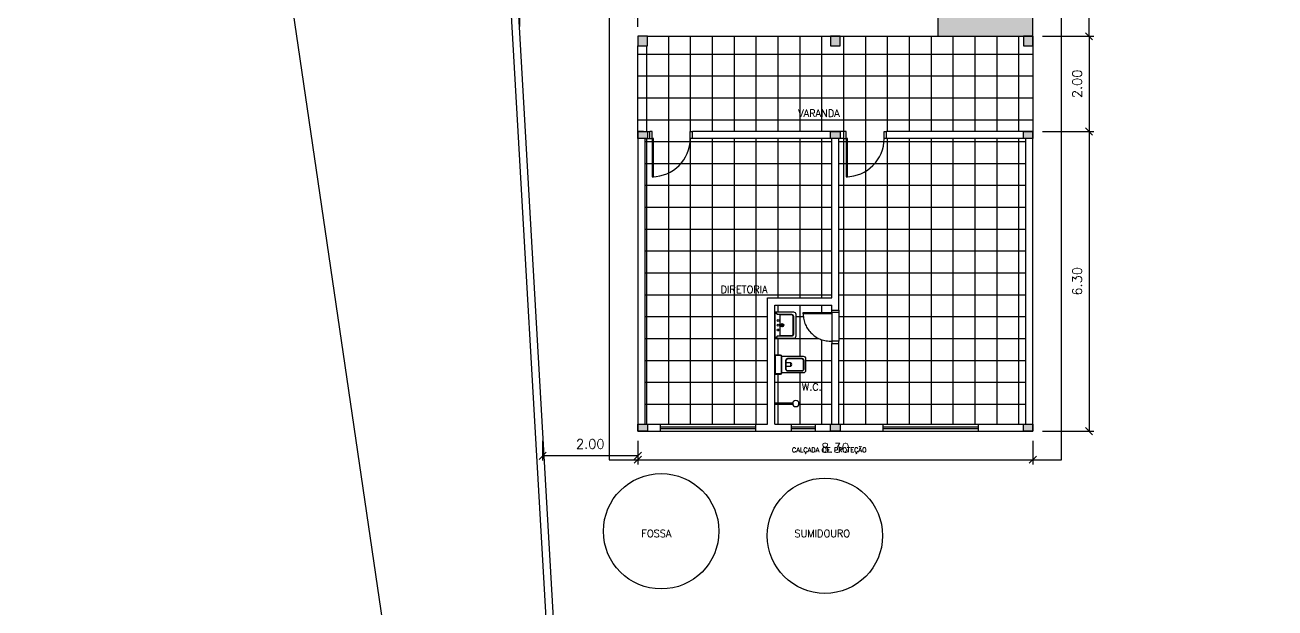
# Model space of a CAD drawing. Header units: millimetres. Extents: x -11 to 499, y 215 to 428.
# Drawn here: x 422.1 to 448.36, y 269.42 to 281.67 of the extents above; entities that cross this region are included whole.
import ezdxf

# ---------------------------------------------------------------- set-up
doc = ezdxf.new("R2010")
doc.units = ezdxf.units.MM
doc.linetypes.add('HIDDEN', pattern=[9.524999999999999, 6.35, -3.175])
for name, color, linetype in [('ARQ-ALVENARIA', 4, 'Continuous'), ('ARQ-COTAS', 30, 'Continuous'), ('ARQ-ESQ-01', 1, 'Continuous'), ('ARQ-ESQ-02', 2, 'Continuous'), ('ARQ-ESTRUTURA', 6, 'Continuous'), ('ARQ-HACHURA', 253, 'Continuous'), ('ARQ-PENA-03', 3, 'Continuous'), ('ARQ-PENA-06', 6, 'Continuous'), ('ARQ-PISO', 8, 'Continuous'), ('ARQ-PROJ-01', 1, 'HIDDEN'), ('ARQ-PÇ-HIDROSSAN', 7, 'Continuous'), ('ARQ-SOLEIRA', 8, 'Continuous'), ('ARQ-TEXTO2', 2, 'Continuous'), ('ARQ-TEXTO3', 3, 'Continuous')]:
    doc.layers.add(name, color=color, linetype=linetype)
doc.styles.add('ROMANS', font='romans.shx')
doc.styles.add('Romans_Anot', font='romans.shx')
doc.dimstyles.new('Escala 1-100', dxfattribs={"dimtxt": 0.2, "dimasz": 0.15, "dimexe": 0.1, "dimexo": 0.2, "dimgap": 0.15, "dimtad": 1, "dimzin": 4, "dimdsep": 46, "dimtxsty": 'Romans_Anot', "dimblk": 'OBLIQUE', "dimcen": 0.25, "dimclrd": 256, "dimclre": 256, "dimclrt": 2, "dimadec": 0, "dimazin": 0, "dimtfac": 1, "dimtix": 1, "dimtmove": 2, "dimatfit": 3, "dimfxl": 1, "dimlwd": -1, "dimlwe": -1, "dimarcsym": 0})

# ---------------------------------------------------------------- blocks, each defined once
blk = doc.blocks.new('ADC_LAV_03')
for p, q in [((0.2250000000000014, -0.1075627029171687), (-0.2249999999999996, -0.1075627029171696)), ((-0.03112101001076617, -0.1565913198347184), (0.03124282430798608, -0.1565913198347184)), ((-0.0003548515362084004, -0.1856760928878873), (-0.0003548515362084004, -0.1250135667490702))]:
    blk.add_line(p, q)
blk.add_lwpolyline([(0.2750000000000004, 0), (-0.2749999999999995, 0), (-0.2749999999999996, -0.4000000000000003, 0.4142135623730953), (-0.2249999999999996, -0.4500000000000003), (0.2250000000000005, -0.4500000000000002, 0.414213562373095), (0.2750000000000005, -0.4000000000000004)], format="xyb", close=True)
for points in [[(-0.25, 0), (-0.2499999999999993, -0.04251633972376969, 0.4142135623730898), (-0.242516339723769, -0.04999999999999982), (-0.2324836602762299, -0.04999999999999982, -0.414213562373095), (-0.2249999999999996, -0.05748366027623009), (-0.2249999999999996, -0.3600000000000002, 0.4142135623730958), (-0.1849999999999996, -0.4000000000000004), (0.1850000000000005, -0.4000000000000003, 0.414213562373095), (0.2250000000000005, -0.3600000000000003), (0.2250000000000006, -0.05748366027623035, -0.4142135623731054), (0.2324836602762311, -0.05000000000000009), (0.2425163397237703, -0.05000000000000045, 0.4142135623731054), (0.2500000000000009, -0.04251633972377018), (0.2500000000000009, 0)], [(-0.2166804890675477, -0.1075627029171696), (-0.2166804890675477, -0.3600000000000003, 0.4142135623730956), (-0.1849999999999996, -0.3916804890675485), (0.1850000000000005, -0.3916804890675484, 0.414213562373095), (0.2166804890675486, -0.3600000000000003), (0.2166804890675486, -0.1075627029171687)]]:
    blk.add_lwpolyline(points, format="xyb")
for centre, radius in [((-0.09999999999999964, -0.07500000000000107), 0.02035544391584354), ((8.881784197001252e-16, -0.1556063712047124), 0.03671767083948385), ((8.881784197001252e-16, -0.1556063712047124), 0.03088449073506084), ((8.881784197001252e-16, -0.07499999999999929), 0.02035544391584354), ((0.1000000000000005, -0.07499999999999929), 0.02035544391584354)]:
    blk.add_circle(centre, radius)
blk = doc.blocks.new('ADC_VASO_02')
blk.add_lwpolyline([(-0.1749999999999998, 0.1500000000000004), (-0.1749999999999998, 0.6000000000000005, -0.4142135623730941), (-0.1249999999999991, 0.6500000000000004), (0.1250000000000009, 0.6500000000000012, -0.4142135623730958), (0.1750000000000007, 0.6000000000000014), (0.1749999999999998, 0.1495803989154654)], format="xyb")
for points in [[(0.1387963752231434, 0.2753745622239574, -0.414213562373094), (0.09879637522314333, 0.2353745622239574), (-0.09481129086934548, 0.2353745622239565, -0.414213562373096), (-0.1348112908693446, 0.2753745622239565), (-0.1348112908693446, 0.5703745622239564, -0.414213562373108), (-0.09481129086934459, 0.6103745622239565), (0.09879637522314333, 0.6103745622239574, -0.414213562373108), (0.1387963752231434, 0.5703745622239573)], [(0.1302771549468318, 0.2753745622239574, -0.4142135623730933), (0.0987963752231434, 0.2438937825002689), (-0.09481129086934496, 0.2438937825002681, -0.4142135623730959), (-0.126292070593033, 0.275374562223956), (-0.126292070593033, 0.5703745622239573, -0.4142135623730938), (-0.09481129086934562, 0.6018553419476449), (0.09879637522314408, 0.6018553419476458, -0.4142135623730964), (0.1302771549468318, 0.5703745622239582)], [(-0.1699999999999999, 0.1500000000000004, 0.4142135623730951), (-0.2000000000000002, 0.1200000000000001), (-0.2000000000000002, 0), (0.2000000000000002, 0), (0.2000000000000002, 0.1200000000000001, 0.4142135623730951), (0.1700000000000008, 0.1500000000000004)], [(-0.1699999999999999, 0.1400000000000006, 0.4142135623731013), (-0.1900000000000004, 0.1200000000000001), (-0.1900000000000004, 0.009999999999999787), (0.1900000000000004, 0.009999999999999787), (0.1900000000000004, 0.120000000000001, 0.4142135623731013), (0.1700000000000008, 0.1400000000000006)]]:
    blk.add_lwpolyline(points, format="xyb", close=True)
blk.add_lwpolyline([(0.03625851103198752, 0.2438937825002687), (0.03625851103198752, 0.3374883386882557), (-0.03437616717845149, 0.3374883386882557), (-0.03437616717845149, 0.2438937825002684)])
blk.add_arc((0.0009411719267680138, 0.3214713402899579), 0.03877961680011989, 24.39507928478884, 155.6049207152112)
blk = doc.blocks.new('BANHEIRO 11')
for p, q in [((-0.009266274608108915, 0), (-0.009266274608108915, 0.3806032929602168)), ((0.009266274608080494, 0.3805510502480161), (0.009266274608080494, 0)), ((0.009266274608080494, 0), (-0.009266274608108915, 0))]:
    blk.add_line(p, q)
blk.add_circle((0.0001808872943627193, 0.4447450247681957), 0.06483371520543457)
blk = doc.blocks.new('_Oblique')
at = {"color": 0, "linetype": 'ByBlock', "lineweight": -2}
blk.add_line((-0.5, -0.5), (0.5, 0.5), dxfattribs=at)
blk = doc.blocks.new('*D252')
at = {"layer": 'ARQ-COTAS', "ltscale": 0.03, "transparency": 16777216}
for p, q in [((432.9724675082466, 272.9322937496362), (432.9724675082466, 272.5137594054592)), ((434.9724675082466, 272.9322937496358), (434.9724675082466, 272.5137594054592)), ((434.9724675082466, 272.6137594054592), (432.9724675082466, 272.6137594054592))]:
    blk.add_line(p, q, dxfattribs=at)
at = {"layer": 'Defpoints', "color": 0, "ltscale": 0.03, "transparency": 16777216}
for p in [(432.9724675082466, 273.1322937496362), (434.9724675082466, 273.1322937496358), (432.9724675082466, 272.6137594054592)]:
    blk.add_point(p, dxfattribs=at)
at = {"layer": 'ARQ-COTAS', "ltscale": 0.03, "transparency": 16777216, "xscale": 0.15, "yscale": 0.15, "zscale": 0.15, "rotation": 180}
blk.add_blockref('_Oblique', (432.9724675082466, 272.6137594054592), dxfattribs=at)
at = {"layer": 'ARQ-COTAS', "ltscale": 0.03, "transparency": 16777216, "xscale": 0.15, "yscale": 0.15, "zscale": 0.15}
blk.add_blockref('_Oblique', (434.9724675082466, 272.6137594054592), dxfattribs=at)
at = {"layer": 'ARQ-COTAS', "color": 2, "ltscale": 0.03, "transparency": 16777216, "insert": (433.9724675082466, 272.8637594054592), "char_height": 0.2, "attachment_point": 5, "style": 'Romans_Anot'}
blk.add_mtext('2.00', dxfattribs=at)
blk = doc.blocks.new('*D253')
at = {"layer": 'ARQ-COTAS', "ltscale": 0.03, "transparency": 16777216}
for p, q in [((443.4724675082466, 290.8266986895243), (444.5521903091081, 290.8266986895243)), ((444.4521903091081, 281.4322937496357), (444.4521903091081, 290.8266986895243)), ((443.4724675082466, 281.4322937496357), (444.5521903091081, 281.4322937496357))]:
    blk.add_line(p, q, dxfattribs=at)
at = {"layer": 'Defpoints', "color": 0, "ltscale": 0.03, "transparency": 16777216}
for p in [(443.2724675082466, 290.8266986895243), (444.4521903091081, 290.8266986895243), (443.2724675082466, 281.4322937496357)]:
    blk.add_point(p, dxfattribs=at)
at = {"layer": 'ARQ-COTAS', "ltscale": 0.03, "transparency": 16777216, "xscale": 0.15, "yscale": 0.15, "zscale": 0.15}
for p, rotation in [((444.4521903091081, 290.8266986895243), 90), ((444.4521903091081, 281.4322937496357), 270)]:
    blk.add_blockref('_Oblique', p, dxfattribs=dict(at, rotation=rotation))
at = {"layer": 'ARQ-COTAS', "color": 2, "ltscale": 0.03, "transparency": 16777216, "insert": (444.2021903091081, 286.1294962195801), "char_height": 0.2, "attachment_point": 5, "rotation": 90, "style": 'Romans_Anot'}
blk.add_mtext('9.39', dxfattribs=at)
blk = doc.blocks.new('*D258')
at = {"layer": 'ARQ-COTAS', "ltscale": 0.03, "transparency": 16777216}
for p, q in [((443.4724675082466, 281.4322937496357), (444.5521903091086, 281.4322937496357)), ((444.4521903091086, 281.4322937496357), (444.4521903091086, 279.4322937496357)), ((443.4724675082466, 279.4322937496357), (444.5521903091086, 279.4322937496357))]:
    blk.add_line(p, q, dxfattribs=at)
at = {"layer": 'Defpoints', "color": 0, "ltscale": 0.03, "transparency": 16777216}
for p in [(443.2724675082466, 281.4322937496357), (443.2724675082466, 279.4322937496357), (444.4521903091086, 279.4322937496357)]:
    blk.add_point(p, dxfattribs=at)
at = {"layer": 'ARQ-COTAS', "ltscale": 0.03, "transparency": 16777216, "xscale": 0.15, "yscale": 0.15, "zscale": 0.15}
for p, rotation in [((444.4521903091086, 281.4322937496357), 90), ((444.4521903091086, 279.4322937496357), 270)]:
    blk.add_blockref('_Oblique', p, dxfattribs=dict(at, rotation=rotation))
at = {"layer": 'ARQ-COTAS', "color": 2, "ltscale": 0.03, "transparency": 16777216, "insert": (444.2021903091085, 280.4322937496358), "char_height": 0.2, "attachment_point": 5, "rotation": 90, "style": 'Romans_Anot'}
blk.add_mtext('2.00', dxfattribs=at)
blk = doc.blocks.new('*D259')
at = {"layer": 'ARQ-COTAS', "ltscale": 0.03, "transparency": 16777216}
for p, q in [((443.4724675082466, 279.4322937496357), (444.5521903091091, 279.4322937496357)), ((444.452190309109, 279.4322937496357), (444.452190309109, 273.1322937496358)), ((443.4724675082466, 273.1322937496358), (444.5521903091091, 273.1322937496358))]:
    blk.add_line(p, q, dxfattribs=at)
at = {"layer": 'Defpoints', "color": 0, "ltscale": 0.03, "transparency": 16777216}
for p in [(443.2724675082466, 279.4322937496357), (443.2724675082466, 273.1322937496358), (444.452190309109, 273.1322937496358)]:
    blk.add_point(p, dxfattribs=at)
at = {"layer": 'ARQ-COTAS', "ltscale": 0.03, "transparency": 16777216, "xscale": 0.15, "yscale": 0.15, "zscale": 0.15}
for p, rotation in [((444.452190309109, 279.4322937496357), 90), ((444.452190309109, 273.1322937496358), 270)]:
    blk.add_blockref('_Oblique', p, dxfattribs=dict(at, rotation=rotation))
at = {"layer": 'ARQ-COTAS', "color": 2, "ltscale": 0.03, "transparency": 16777216, "insert": (444.202190309109, 276.2822937496359), "char_height": 0.2, "attachment_point": 5, "rotation": 90, "style": 'Romans_Anot'}
blk.add_mtext('6.30', dxfattribs=at)
blk = doc.blocks.new('*D260')
at = {"layer": 'ARQ-COTAS', "ltscale": 0.03, "transparency": 16777216}
for p, q in [((432.4935482725818, 281.6412539828096), (432.4935482725818, 281.9960421652737)), ((434.9724675082466, 281.8960421652737), (432.4935482725818, 281.8960421652737)), ((434.9724675082466, 281.6322937496357), (434.9724675082466, 281.9960421652737))]:
    blk.add_line(p, q, dxfattribs=at)
at = {"layer": 'Defpoints', "color": 0, "ltscale": 0.03, "transparency": 16777216}
for p in [(432.4935482725818, 281.8960421652737), (432.4935482725818, 281.4412539828097), (434.9724675082466, 281.4322937496357)]:
    blk.add_point(p, dxfattribs=at)
at = {"layer": 'ARQ-COTAS', "ltscale": 0.03, "transparency": 16777216, "xscale": 0.15, "yscale": 0.15, "zscale": 0.15, "rotation": 180}
blk.add_blockref('_Oblique', (432.4935482725818, 281.8960421652737), dxfattribs=at)
at = {"layer": 'ARQ-COTAS', "ltscale": 0.03, "transparency": 16777216, "xscale": 0.15, "yscale": 0.15, "zscale": 0.15}
blk.add_blockref('_Oblique', (434.9724675082466, 281.8960421652737), dxfattribs=at)
at = {"layer": 'ARQ-COTAS', "color": 2, "ltscale": 0.03, "transparency": 16777216, "insert": (433.7330078904142, 282.1460421652737), "char_height": 0.2, "attachment_point": 5, "style": 'Romans_Anot'}
blk.add_mtext('2.48', dxfattribs=at)
blk = doc.blocks.new('*D261')
at = {"layer": 'ARQ-COTAS', "ltscale": 0.03, "transparency": 16777216}
for p, q in [((434.9724675082466, 272.9322937496358), (434.9724675082466, 272.4322937496357)), ((443.2724675082466, 272.9322937496358), (443.2724675082466, 272.4322937496357)), ((434.9724675082466, 272.5322937496358), (443.2724675082466, 272.5322937496358))]:
    blk.add_line(p, q, dxfattribs=at)
at = {"layer": 'Defpoints', "color": 0, "ltscale": 0.03, "transparency": 16777216}
for p in [(434.9724675082466, 273.1322937496358), (443.2724675082466, 273.1322937496358), (443.2724675082466, 272.5322937496358)]:
    blk.add_point(p, dxfattribs=at)
at = {"layer": 'ARQ-COTAS', "ltscale": 0.03, "transparency": 16777216, "xscale": 0.15, "yscale": 0.15, "zscale": 0.15, "rotation": 180}
blk.add_blockref('_Oblique', (434.9724675082466, 272.5322937496358), dxfattribs=at)
at = {"layer": 'ARQ-COTAS', "ltscale": 0.03, "transparency": 16777216, "xscale": 0.15, "yscale": 0.15, "zscale": 0.15}
blk.add_blockref('_Oblique', (443.2724675082466, 272.5322937496358), dxfattribs=at)
at = {"layer": 'ARQ-COTAS', "color": 2, "ltscale": 0.03, "transparency": 16777216, "insert": (439.1224675082466, 272.7822937496358), "char_height": 0.2, "attachment_point": 5, "style": 'Romans_Anot'}
blk.add_mtext('8.30', dxfattribs=at)

msp = doc.modelspace()

# ---------------------------------------------------------------- hatches: boundary and pattern name
at = {"layer": 'ARQ-ESTRUTURA', "ltscale": 0.03, "true_color": 0x636466, "transparency": 33554687}
h = msp.add_hatch(dxfattribs=at)
h.set_pattern_fill('_USER', color=251, scale=0.46, double=1, pattern_type=0)
h.set_pattern_definition([(0, (0, 0), (0, 0.46), []), (90, (0, 0), (-0.46, 2.816687638038912e-17), [])])
h.paths.add_polyline_path([(439.1974675082465, 275.6773701685194), (439.1974675082467, 275.6273701685194), (439.1974675082467, 275.0273701685194), (439.1974675082467, 274.9773701685194), (439.1974675082465, 273.2822937496358), (439.2224675082466, 273.2822937496358), (440.1224675082467, 273.2822937496358), (442.1224675082467, 273.2822937496358), (443.1224675082467, 273.2822937496358), (443.1224675082467, 279.2822937496358), (443.0724675082465, 279.2822937496358), (440.1974675082465, 279.2822937496358), (440.1474675082466, 279.2822937496358, -0.4032696778363775), (439.3774675082466, 278.4828564475288), (439.3774675082466, 278.4822937496358), (439.3474675082466, 278.4822937496358), (439.3474675082466, 279.2822937496358), (439.2974675082464, 279.2822937496358), (439.1974675082465, 279.2822937496358)])
h.paths.add_polyline_path([(439.0474675082467, 279.2822937496358), (439.0224675082466, 279.2822937496358), (436.1224675082467, 279.2822937496358), (436.0724675082468, 279.2822937496358, -0.4032696778363775), (435.3024675082468, 278.4828564475288), (435.3024675082468, 278.4822937496358), (435.2724675082468, 278.4822937496358), (435.2724675082468, 279.2822937496358), (435.2224675082466, 279.2822937496358), (435.1224675082467, 279.2822937496358), (435.1224675082467, 273.2822937496358), (435.1724675082467, 273.2822937496358), (435.4448617161634, 273.2822937496358), (437.446703749451, 273.2822937496358), (437.6974675082467, 273.2822937496358), (437.6974675082467, 275.9322937496357), (439.0474675082467, 275.9322937496357)])
h.paths.add_polyline_path([(435.1724675082467, 281.4322937496357), (435.1724675082467, 281.2322937496358), (434.9724675082466, 281.2322937496358), (434.9724675082466, 279.4322937496357), (435.0937112694971, 279.4322937496357), (435.1724675082467, 279.4322937496357), (435.2224675082466, 279.4322937496357), (435.2724675082468, 279.4322937496358), (435.2724675082468, 279.2822937496358), (435.3024675082468, 279.2822937496358), (435.3024675082468, 278.4828564475288, 0.4032696778363775), (436.0724675082468, 279.2822937496358), (436.0724675082467, 279.4322937496358), (436.1224675082467, 279.4322937496358), (439.2974675082464, 279.432293749636), (439.3474675082466, 279.4322937496358), (439.3474675082466, 279.2822937496358), (439.3774675082466, 279.2822937496358), (439.3774675082466, 278.4828564475288, 0.4032696778363775), (440.1474675082466, 279.2822937496358), (440.1474675082466, 279.4322937496358), (440.1974675082465, 279.4322937496358), (443.2724675082466, 279.4322937496357), (443.2724675082466, 281.2322937496358), (443.0724675082465, 281.2322937496358), (443.0724675082465, 281.4322937496357), (439.2224675082466, 281.4322937496357), (439.2224675082466, 281.2322937496358), (439.0224675082466, 281.2322937496358), (439.0224675082466, 281.4322937496357)])
h.paths.add_polyline_path([(439.0474675082467, 274.9773701685194), (439.0474675082467, 275.0264961482712, -0.429311422413385), (438.4474675082466, 275.5964961482712), (438.4474675082465, 275.6264961482711), (439.0474675082467, 275.6264961482711), (439.0474675082467, 275.6773701685194), (439.0474675082467, 275.7822937496358), (437.8474675082466, 275.7822937496358), (437.8474675082466, 275.6344701052622), (438.2474675082466, 275.6344701052622, -0.4142135623730951), (438.2974675082466, 275.5844701052622), (438.2974675082466, 275.1344701052622, -0.4142135623730953), (438.2474675082466, 275.0844701052622), (437.8474675082466, 275.0844701052622), (437.8474675082466, 274.7322937496357), (437.9674675082466, 274.7322937496357, -0.3659773818630422), (437.9970479071621, 274.7072937496358), (438.4474675082466, 274.7072937496358, -0.4142135623730941), (438.4974675082466, 274.6572937496358), (438.4974675082466, 274.4072937496358, -0.4142135623730958), (438.4474675082466, 274.3572937496357), (437.9970479071621, 274.3572937496357, -0.3659773818630464), (437.9674675082466, 274.3322937496358), (437.8474675082466, 274.3322937496358), (437.8474675082466, 273.7233384777458), (438.2280185584946, 273.7233384777458, -0.9320617729232016), (438.3570462482202, 273.714253090432, -0.9294312735076146), (438.2280708012068, 273.7048059285295), (437.8474675082466, 273.7048059285296), (437.8474675082466, 273.2822937496358), (438.1974675082467, 273.2822937496358), (438.6974675082467, 273.2822937496358), (439.0474675082467, 273.2822937496358)])
h.paths.add_polyline_path([(435.0384640946995, 270.8701992316491), (435.7777498089852, 270.8701992316491), (435.7777498089852, 271.095199231649), (435.0384640946995, 271.095199231649)], flags=9)
h.paths.add_polyline_path([(436.7006935402227, 275.9990519389902), (437.8399792545084, 275.9990519389902), (437.8399792545084, 276.2240519389902), (436.7006935402227, 276.2240519389902)], flags=24)
h.paths.add_polyline_path([(438.3100066457446, 279.7031096088355), (439.3421495028874, 279.7031096088355), (439.3421495028874, 279.9281096088354), (438.3100066457446, 279.9281096088354)], flags=24)
h.paths.add_polyline_path([(438.3949409091935, 273.9508449658346), (438.8913694806221, 273.9508449658346), (438.8913694806221, 274.1758449658345), (438.3949409091935, 274.1758449658345)], flags=24)
at = {"layer": 'ARQ-HACHURA', "ltscale": 0.03, "transparency": 33554687}
h = msp.add_hatch(dxfattribs=at)
h.set_pattern_fill('AR-CONC', color=256, scale=0.001, angle=90, double=1)
h.set_pattern_definition([(140, (694.9197827827128, 135.8392278822756), (0.0159390855389031, 0.182184668996004), [0.01905, -0.20955]), (85, (694.9197827827128, 135.8392278822756), (-0.1910568452390352, -0.03524342142496933), [0.01524, -0.16764058417]), (190.4514447, (694.9211110362124, 135.8544098892756), (-0.1751177519121951, 0.1469412470903533), [0.0161900088, -0.1780902445999999]), (136.1842, (694.8689827827128, 135.8392278822756), (0.04204232793272716, 0.2710790408921299), [0.02857499999999998, -0.3143249999999997]), (186.6355576099999, (694.8724862827124, 135.8618177822756), (-0.2474261245977215, 0.237404134051503), [0.02428502314, -0.26713560816]), (81.18415117000002, (694.8689827827128, 135.8392278822756), (-0.2474261245855326, 0.2374041340649771), [0.02285996707, -0.25145973192]), (111, (694.8816827827126, 135.8646278822756), (0.1022651981870876, 0.1516143912691325), [0.01905, -0.20955]), (56.00000000000002, (694.8816827827126, 135.8646278822756), (-0.1841879661223193, 0.06180202834764709), [0.01524, -0.16764]), (161.451445, (694.8902048826125, 135.8772624148756), (-0.08192276888590523, 0.2134164192787162), [0.0161900088, -0.1780899376]), (127.5, (694.9197827827128, 135.8392278822756), (-0.0845550388731531, 0.003088603250591822), [0, -0.165608, 0, -0.17018, 0, -0.168275]), (97.49999999999993, (694.9197827827128, 135.8392278822756), (-0.1001805748181195, 0.06681966251030574), [0, -0.09702799999999998, 0, -0.161798, 0, -0.064135]), (57.49999999999998, (694.9197827827128, 135.7825858822756), (0.005728743992673453, 0.1355905951668714), [0, -0.06349999999999993, 0, -0.1981199999999999, 0, -0.2628899999999997]), (47.49999999999999, (694.9197827827128, 135.7571858822756), (-0.02542649103333302, 0.148129181386018), [0, -0.08255, 0, -0.131572, 0, -0.18669])])
h.paths.add_polyline_path([(439.0224675082466, 273.2822937496358), (439.0224675082466, 273.1322937496358), (439.2224675082466, 273.1322937496358), (439.2224675082466, 273.2822937496358)])
h.paths.add_polyline_path([(443.0724675082465, 281.4322937496357), (443.0724675082465, 281.2322937496358), (443.2724675082466, 281.2322937496358), (443.2724675082466, 281.4322937496357)])
h.paths.add_polyline_path([(439.0224675082466, 281.4322937496357), (439.0224675082466, 281.2322937496358), (439.2224675082466, 281.2322937496358), (439.2224675082466, 281.4322937496357)])
h.paths.add_polyline_path([(434.9724675082466, 281.4322937496357), (434.9724675082466, 281.2322937496358), (435.1724675082467, 281.2322937496358), (435.1724675082467, 281.4322937496357)])
h.paths.add_polyline_path([(443.0724675082465, 273.2822937496358), (443.0724675082465, 273.1322937496358), (443.2724675082466, 273.1322937496358), (443.2724675082466, 273.2822937496358)])
h.paths.add_polyline_path([(443.0724675082465, 279.4322937496357), (443.0724675082465, 279.2822937496358), (443.2724675082466, 279.2822937496358), (443.2724675082466, 279.4322937496357)])
h.paths.add_polyline_path([(439.0224675082466, 279.4322937496357), (439.0224675082466, 279.2822937496358), (439.2224675082466, 279.2822937496358), (439.2224675082466, 279.4322937496357)])
h.paths.add_polyline_path([(434.9724675082466, 279.4322937496357), (434.9724675082466, 279.2822937496358), (435.1724675082467, 279.2822937496358), (435.1724675082467, 279.4322937496357)])
h.paths.add_polyline_path([(434.9724675082466, 273.2822937496358), (434.9724675082466, 273.1322937496358), (435.1724675082467, 273.1322937496358), (435.1724675082467, 273.2822937496358)])
at = {"layer": 'ARQ-PISO', "ltscale": 0.03, "transparency": 33554687}
h = msp.add_hatch(dxfattribs=at)
h.set_pattern_fill('EARTH', color=0, scale=0.092)
h.set_pattern_definition([(0, (0, 0), (0.5841999999999999, 0.5841999999999999), [0.5841999999999999, -0.5841999999999999]), (0, (0, 0.219075), (0.5841999999999999, 0.5841999999999999), [0.5841999999999999, -0.5841999999999999]), (0, (0, 0.43815), (0.5841999999999999, 0.5841999999999999), [0.5841999999999999, -0.5841999999999999]), (90, (0.07302499999999999, 0.511175), (-0.5841999999999999, 0.5841999999999999), [0.5841999999999999, -0.5841999999999999]), (90, (0.2921, 0.511175), (-0.5841999999999999, 0.5841999999999999), [0.5841999999999999, -0.5841999999999999]), (90, (0.511175, 0.511175), (-0.5841999999999999, 0.5841999999999999), [0.5841999999999999, -0.5841999999999999])])
h.paths.add_polyline_path([(460.7953059129772, 292.8266986895243), (443.2724675082465, 292.8266986895243), (443.2724675082466, 301.3175852269314), (441.2724675082466, 301.3175852269314), (441.2724675082466, 292.8266986895243), (437.0526900641256, 292.8266986895243), (437.0526900641257, 290.8266986895243), (441.2724675082465, 290.8266986895243), (441.2724675082467, 281.4322937496357), (443.2724675082466, 281.4322937496357), (443.2724675082466, 290.8266986895243), (460.7953059129772, 290.8266986895243)])
h.paths.add_polyline_path([(472.5453059129773, 292.3266986895242), (461.7953059129771, 292.3266986895242), (461.7953059129771, 301.3175852269314), (460.7953059129771, 301.3175852269314), (460.7953059129772, 281.8675852269313), (461.7953059129771, 281.8675852269313), (461.7953059129771, 291.3266986895242), (472.5453059129773, 291.3266986895242)])
h.paths.add_polyline_path([(461.7953059129771, 281.8675852269313), (460.7953059129773, 281.8675852269313), (460.7953059129773, 273.132293749633), (461.7953059129771, 273.132293749633)])
edge = h.paths.add_edge_path()
edge.add_line((433.5205376910186, 293.3266986895242), (433.27497876849, 293.3266986895242))
edge.add_line((433.27497876849, 293.3266986895242), (433.1827524374963, 293.4266986895241))
edge.add_line((433.1827524374963, 293.4266986895241), (431.0526900641255, 293.4266986895241))
edge.add_arc((431.0526900641255, 293.3266986895241), 0.1000000000000227, 0, 90, ccw=False)
edge.add_arc((431.0526900641255, 293.3266986895241), 0.1000000000000227, -180, 0, ccw=False)
edge.add_line((430.9526900641255, 293.3266986895241), (430.9526900641257, 290.3266986895241))
edge.add_arc((431.1026900641257, 290.2766986895241), 0.1581138830084549, -161.56505117707798, 161.565051177078, ccw=False)
edge.add_arc((431.0026900641257, 290.4474093676425), 0.2263033438451195, -77.2356103172279, 257.2356103172279, ccw=False)
edge.add_line((431.0526900641257, 290.2266986895241), (433.1827524374964, 290.2266986895242))
edge.add_line((433.1827524374964, 290.2266986895242), (433.2749787684901, 290.3266986895241))
edge.add_line((433.2749787684901, 290.3266986895241), (433.5205376910186, 290.3266986895241))
edge.add_line((433.5205376910186, 290.3266986895241), (433.5205376910186, 293.3266986895242))
edge = h.paths.add_edge_path()
edge.add_line((435.1705376910188, 293.2966986895242), (433.6705376910186, 293.2966986895242))
edge.add_line((433.6705376910186, 293.2966986895242), (433.6705376910186, 293.3266986895242))
edge.add_line((433.6705376910186, 293.3266986895242), (433.5205376910186, 293.3266986895242))
edge.add_line((433.5205376910186, 293.3266986895242), (433.5205376910186, 290.3266986895242))
edge.add_line((433.5205376910186, 290.3266986895242), (433.6705376910187, 290.3266986895242))
edge.add_line((433.6705376910187, 290.3266986895242), (433.6705376910187, 290.3566986895241))
edge.add_line((433.6705376910187, 290.3566986895241), (435.1705376910188, 290.3566986895242))
edge.add_arc((433.7002376910187, 290.3566986895242), 1.470300000000009, 0, 88.84254886880257)
edge.add_arc((433.7002376910185, 293.2966986895251), 1.470300000000875, 268.84254886879216, 271.1574511312056, ccw=False)
edge.add_arc((433.7002376910184, 290.3566986895238), 1.470300000000419, 88.84254886879398, 91.1574511312038, ccw=False)
edge.add_arc((433.7002376910187, 293.2966986895242), 1.470300000000015, 271.157451131193, 360)
edge = h.paths.add_edge_path()
edge.add_arc((436.0526900641255, 293.3266986895243), 0.1000000000000227, -180, 0, ccw=False)
edge.add_arc((436.0526900641255, 293.3266986895243), 0.1000000000000227, 90, 180, ccw=False)
edge.add_line((436.0526900641255, 293.4266986895244), (433.6705376910188, 293.4266986895242))
edge.add_line((433.6705376910188, 293.4266986895242), (433.6705376910188, 293.3266986895242))
edge.add_line((433.6705376910188, 293.3266986895242), (435.1705376910187, 293.3266986895242))
edge.add_line((435.1705376910187, 293.3266986895242), (435.1705376910188, 293.2966986895242))
edge.add_arc((433.7002376910187, 293.2966986895242), 1.470300000000009, -88.84254886877818, 0, ccw=False)
edge.add_arc((433.7002376910187, 290.3566986895242), 1.470300000000031, 0, 88.84254886877818, ccw=False)
edge.add_line((435.1705376910188, 290.3566986895242), (435.1705376910187, 290.3266986895242))
edge.add_line((435.1705376910187, 290.3266986895242), (433.6705376910188, 290.3266986895242))
edge.add_line((433.6705376910188, 290.3266986895242), (433.6705376910188, 290.2266986895242))
edge.add_line((433.6705376910188, 290.2266986895242), (436.0526900641257, 290.2266986895243))
edge.add_arc((436.0526900641257, 290.3266986895243), 0.1000000000000227, 180, 270, ccw=False)
edge.add_arc((436.0526900641257, 290.3266986895243), 0.1000000000000227, 0, 180, ccw=False)
edge.add_line((436.1526900641257, 290.3266986895243), (436.1526900641255, 293.3266986895243))
h.paths.add_polyline_path([(437.0526900641256, 292.8266986895243), (436.7526900641254, 292.8266986895243), (436.1526900641255, 293.4266986895242), (436.1526900641257, 290.2271522094167), (436.7526900641255, 290.8266986895243), (437.0526900641257, 290.8266986895243)])
h.paths.add_polyline_path([(473.0453059129772, 292.3266986895242), (472.5453059129773, 292.3266986895242), (472.5453059129773, 291.3266986895242), (473.0453059129772, 291.3266986895242)])
h.paths.add_polyline_path([(461.7953059129771, 301.8175852269314), (460.7953059129772, 301.8175852269314), (460.7953059129772, 301.3175852269314), (461.7953059129771, 301.3175852269314)])
h.paths.add_polyline_path([(443.2724675082466, 301.8175852269314), (441.2724675082466, 301.8175852269314), (441.2724675082466, 301.3175852269314), (443.2724675082466, 301.3175852269314)])

# ---------------------------------------------------------------- linework, layer by layer
at = {"layer": 'ARQ-ALVENARIA', "ltscale": 0.03}
for p, q in [((434.9724675082466, 279.4322937496357), (434.9724675082466, 273.1322937496358)), ((435.1224675082467, 279.2822937496358), (435.1224675082467, 273.2822937496358)), ((439.2974675082464, 279.432293749636), (436.1224675082467, 279.4322937496363)), ((439.2974675082464, 279.2822937496358), (436.1224675082467, 279.2822937496358)), ((439.0474675082467, 275.9322937496357), (439.0474675082467, 279.2822937496358)), ((439.1974675082465, 275.6773701685194), (439.1974675082465, 279.2822937496358)), ((443.2724675082466, 279.4322937496357), (440.1974675082465, 279.432293749636)), ((443.1224675082467, 279.2822937496358), (440.1974675082465, 279.2822937496358)), ((443.1224675082467, 273.2822937496358), (443.1224675082467, 279.2822937496358)), ((443.2724675082466, 273.1322937496358), (443.2724675082466, 279.4322937496357)), ((437.6974675082467, 275.9322937496357), (439.0474675082467, 275.9322937496357)), ((437.6974675082467, 273.2822937496358), (437.6974675082467, 275.9322937496357)), ((437.8474675082466, 275.7822937496358), (439.0474675082467, 275.7822937496358)), ((437.8474675082466, 273.2822937496358), (437.8474675082466, 275.7822937496358)), ((439.0474675082467, 275.6773701685194), (439.0474675082467, 275.7822937496358)), ((439.0474675082467, 275.6773701685194), (439.1974675082465, 275.6773701685194)), ((439.0474675082467, 274.9773701685194), (439.1974675082465, 274.9773701685194)), ((439.0474675082467, 273.2822937496358), (439.0474675082467, 274.9773701685194)), ((439.1974675082465, 273.2822937496358), (439.1974675082465, 274.9773701685194)), ((435.1224675082467, 273.2822937496358), (435.4448617161634, 273.2822937496358)), ((435.4448617161634, 273.2822937496358), (435.4448617161634, 273.1322937496357)), ((437.4448617161634, 273.2822937496358), (437.4448617161634, 273.1322937496357)), ((437.446703749451, 273.2822937496358), (437.6974675082467, 273.2822937496358)), ((437.8474675082466, 273.2822937496358), (438.1974675082467, 273.2822937496358)), ((438.1974675082467, 273.2822937496358), (438.1974675082467, 273.1322937496357)), ((438.6974675082467, 273.2822937496358), (440.1224675082467, 273.2822937496358)), ((438.6974675082467, 273.2822937496358), (438.6974675082467, 273.1322937496357)), ((440.1224675082467, 273.2822937496358), (440.1224675082467, 273.1322937496357)), ((442.1224675082467, 273.2822937496358), (443.1224675082467, 273.2822937496358)), ((442.1224675082467, 273.2822937496358), (442.1224675082467, 273.1322937496358)), ((434.9724675082466, 273.1322937496358), (435.4448617161634, 273.1322937496357)), ((437.4448617161634, 273.1322937496357), (438.1974675082467, 273.1322937496357)), ((438.6974675082467, 273.1322937496357), (440.1224675082467, 273.1322937496357)), ((442.1224675082467, 273.1322937496358), (443.2724675082466, 273.1322937496358))]:
    msp.add_line(p, q, dxfattribs=at)
at = {"layer": 'ARQ-ALVENARIA'}
for p, q in [((434.9724675082466, 279.4322937496357), (435.2224675082466, 279.4322937496357)), ((435.1224675082467, 279.2822937496358), (435.2224675082468, 279.2822937496358)), ((435.2224675082466, 279.2822937496358), (435.2224675082466, 279.4322937496358)), ((436.1224675082467, 279.2822937496358), (436.1224675082467, 279.4322937496358)), ((439.2974675082464, 279.2822937496358), (439.2974675082464, 279.432293749636)), ((440.1974675082465, 279.2822937496358), (440.1974675082465, 279.432293749636))]:
    msp.add_line(p, q, dxfattribs=at)
at = {"layer": 'ARQ-ESQ-01', "ltscale": 0.03}
for p, q in [((435.4448617161634, 273.2822937496358), (437.446703749451, 273.2822937496358)), ((438.1974675082467, 273.2822937496358), (438.6974675082467, 273.2822937496358)), ((440.1224675082467, 273.2822937496358), (442.1224675082467, 273.2822937496358)), ((435.4448617161634, 273.1322937496357), (437.4448617161634, 273.1322937496357)), ((438.1974675082467, 273.1322937496357), (438.6974675082467, 273.1322937496357)), ((440.1224675082467, 273.1322937496357), (442.1224675082467, 273.1322937496358))]:
    msp.add_line(p, q, dxfattribs=at)
at = {"layer": 'ARQ-ESQ-02', "ltscale": 0.03}
for p, q in [((435.4448617161634, 273.2222937496358), (437.446703749451, 273.2222937496358)), ((435.4448617161634, 273.1922937496357), (437.4448617161634, 273.1922937496357)), ((438.1974675082467, 273.2222937496358), (438.6974675082467, 273.2222937496358)), ((438.1974675082467, 273.1922937496358), (438.6974675082467, 273.1922937496358)), ((440.1224675082467, 273.2222937496358), (442.1224675082467, 273.2222937496358)), ((440.1224675082467, 273.1922937496357), (442.1224675082467, 273.1922937496357))]:
    msp.add_line(p, q, dxfattribs=at)
at = {"layer": 'ARQ-ESQ-02'}
for points in [[(435.2224675082466, 279.2822937496358), (435.2724675082468, 279.2822937496358), (435.2724675082468, 279.4322937496358), (435.2224675082466, 279.4322937496358)], [(436.1224675082467, 279.2822937496358), (436.0724675082467, 279.2822937496358), (436.0724675082467, 279.4322937496358), (436.1224675082467, 279.4322937496358)], [(439.2974675082464, 279.2822937496358), (439.3474675082466, 279.2822937496358), (439.3474675082466, 279.4322937496358), (439.2974675082464, 279.4322937496358)], [(440.1974675082465, 279.2822937496358), (440.1474675082466, 279.2822937496358), (440.1474675082466, 279.4322937496358), (440.1974675082465, 279.4322937496358)], [(439.1974675082467, 275.6773701685194), (439.1974675082467, 275.6273701685194), (439.0474675082467, 275.6273701685194), (439.0474675082467, 275.6773701685194)], [(439.1974675082467, 274.9773701685194), (439.1974675082467, 275.0273701685194), (439.0474675082467, 275.0273701685194), (439.0474675082467, 274.9773701685194)]]:
    msp.add_lwpolyline(points, dxfattribs=at)
for points in [[(435.2724675082468, 279.2822937496358), (435.2724675082468, 278.4822937496358), (435.3024675082468, 278.4822937496358), (435.3024675082468, 279.2822937496358)], [(439.3474675082466, 279.2822937496358), (439.3474675082466, 278.4822937496358), (439.3774675082466, 278.4822937496358), (439.3774675082466, 279.2822937496358)], [(439.0474675082467, 275.6264961482711), (439.0474675082467, 275.5964961482712), (438.4474675082465, 275.5964961482712), (438.4474675082465, 275.6264961482711)]]:
    msp.add_lwpolyline(points, close=True, dxfattribs=at)
at = {"layer": 'ARQ-ESTRUTURA', "ltscale": 0.03}
for points in [[(434.9724675082466, 281.4322937496357), (434.9724675082466, 281.2322937496358), (435.1724675082467, 281.2322937496358), (435.1724675082467, 281.4322937496357)], [(439.0224675082466, 281.4322937496357), (439.0224675082466, 281.2322937496358), (439.2224675082466, 281.2322937496358), (439.2224675082466, 281.4322937496357)], [(443.0724675082465, 281.4322937496357), (443.0724675082465, 281.2322937496358), (443.2724675082466, 281.2322937496358), (443.2724675082466, 281.4322937496357)], [(434.9724675082466, 279.2822937496358), (434.9724675082466, 279.4322937496357), (435.1724675082467, 279.4322937496357), (435.1724675082467, 279.2822937496358)], [(439.0224675082466, 279.2822937496358), (439.0224675082466, 279.4322937496357), (439.2224675082466, 279.4322937496357), (439.2224675082466, 279.2822937496358)], [(443.0724675082465, 279.2822937496358), (443.0724675082465, 279.4322937496357), (443.2724675082466, 279.4322937496357), (443.2724675082466, 279.2822937496358)], [(434.9724675082466, 273.1322937496358), (434.9724675082466, 273.2822937496358), (435.1724675082467, 273.2822937496358), (435.1724675082467, 273.1322937496358)], [(439.0224675082466, 273.1322937496358), (439.0224675082466, 273.2822937496358), (439.2224675082466, 273.2822937496358), (439.2224675082466, 273.1322937496358)], [(443.0724675082465, 273.1322937496358), (443.0724675082465, 273.2822937496358), (443.2724675082466, 273.2822937496358), (443.2724675082466, 273.1322937496358)]]:
    msp.add_lwpolyline(points, close=True, dxfattribs=at)
at = {"layer": 'ARQ-PENA-03', "ltscale": 0.03}
for p, q in [((433.0101541184393, 245.952625910034), (422.095305912978, 320.4425852269314)), ((434.2453059129776, 248.4425852269263), (432.3187260518633, 281.8675852269315)), ((434.3869090411605, 248.5925852269314), (432.4689750133718, 281.8675852269313))]:
    msp.add_line(p, q, dxfattribs=at)
at = {"layer": 'ARQ-PENA-06', "ltscale": 0.03}
for centre, radius in [((435.4627215209808, 271.0302412793922), 1.21313837321614), ((438.9036470632183, 270.9347589832605), 1.211112677699629)]:
    msp.add_circle(centre, radius, dxfattribs=at)
at = {"layer": 'ARQ-PISO', "ltscale": 0.03}
for p, q in [((434.3724675082466, 282.0322937496358), (434.3724675082467, 272.5322937496358)), ((443.8724675082467, 272.5322937496358), (443.8724675082467, 282.0322937496358)), ((435.1724675082467, 281.4322937496357), (443.2724675082466, 281.4322937496357)), ((443.2724675082466, 281.4322937496357), (443.2724675082466, 279.4322937496357)), ((434.9724675082466, 279.4322937496357), (434.9724675082466, 281.2322937496358)), ((434.3724675082467, 272.5322937496358), (443.8724675082467, 272.5322937496358))]:
    msp.add_line(p, q, dxfattribs=at)
at = {"layer": 'ARQ-PISO'}
for p, q in [((435.0937112694971, 281.4322937496357), (434.9724675082466, 281.4322937496357)), ((435.0937112694971, 279.4322937496357), (434.9724675082466, 279.4322937496357))]:
    msp.add_line(p, q, dxfattribs=at)
at = {"layer": 'ARQ-PISO', "ltscale": 0.03}
msp.add_lwpolyline([(443.2724675082466, 301.8175852269314), (441.2724675082466, 301.8175852269314), (441.2724675082466, 292.8266986895243), (436.7526900641254, 292.8266986895243), (436.1526900641255, 293.4266986895242), (430.9526900641255, 293.4266986895241), (430.9526900641257, 290.2266986895241), (436.1526900641257, 290.2266986895243), (436.7526900641255, 290.8266986895243), (441.2724675082465, 290.8266986895243), (441.2724675082467, 281.4322937496357), (443.2724675082466, 281.4322937496357), (443.2724675082466, 290.8266986895243), (460.7953059129773, 290.8266986895243), (460.7953059129773, 273.132293749633), (460.905225, 273.132293749633)], dxfattribs=at)
at = {"layer": 'ARQ-PROJ-01'}
for centre, radius, start, end in [((435.2724675082468, 279.2822937496358), 0.8000000000000114, 270, 0), ((439.3474675082466, 279.2822937496358), 0.8000000000000114, 270, 0), ((439.0182175082466, 275.5964961482712), 0.5707499999999754, 180, 272.9376014287798)]:
    msp.add_arc(centre, radius, start, end, dxfattribs=at)
at = {"layer": 'ARQ-SOLEIRA', "ltscale": 0.03}
for p, q in [((439.0474675082467, 275.5964961482712), (439.0474675082467, 275.0273701685194)), ((439.1974675082467, 275.6273701685194), (439.1974675082467, 275.0273701685194))]:
    msp.add_line(p, q, dxfattribs=at)

# ---------------------------------------------------------------- block references
at = {"layer": 'ARQ-PÇ-HIDROSSAN'}
for name, p, rotation in [('ADC_LAV_03', (437.8474675082466, 275.3594701052622), 90), ('ADC_VASO_02', (437.8474675082466, 274.5322937496358), 269.9999999999999)]:
    msp.add_blockref(name, p, dxfattribs=dict(at, rotation=rotation))
at = {"layer": 'ARQ-PÇ-HIDROSSAN', "xscale": -1, "rotation": 270}
msp.add_blockref('BANHEIRO 11', (437.8474675082466, 273.7140722031377), dxfattribs=at)

# ---------------------------------------------------------------- texts
at = {"layer": 'ARQ-TEXTO2', "insert": (438.2097831757224, 272.788746657462), "char_height": 0.1, "attachment_point": 1, "style": 'ROMANS'}
msp.add_mtext('CALÇADA DE PROTEÇÃO', dxfattribs=at)
at = {"layer": 'ARQ-TEXTO3', "style": 'ROMANS'}
for s, p in [('VARANDA', (438.3403637886017, 279.7406096088355)), ('DIRETORIA', (436.7096221116512, 276.0365519389902)), ('W.C.', (438.4181551949077, 273.9883449658346)), ('FOSSA', (435.0473926661281, 270.9076992316491))]:
    msp.add_text(s, height=0.15, dxfattribs=at).set_placement(p)
at = {"layer": 'ARQ-TEXTO3', "insert": (438.2626916440082, 271.0582594232217), "char_height": 0.15, "width": 0.6974999999999999, "attachment_point": 1, "style": 'ROMANS'}
msp.add_mtext('SUMIDOURO', dxfattribs=at)

# ---------------------------------------------------------------- dimensions: what is measured, and where the dimension line sits
at = {"layer": 'ARQ-COTAS', "ltscale": 0.03}
for base, p1, p2, picture, middle in [((444.4521903091081, 290.8266986895243), (443.2724675082466, 281.4322937496357), (443.2724675082466, 290.8266986895243), '*D253', (444.2021903091081, 286.1294962195801)), ((444.4521903091086, 279.4322937496357), (443.2724675082466, 281.4322937496357), (443.2724675082466, 279.4322937496357), '*D258', (444.2021903091085, 280.4322937496358)), ((444.452190309109, 273.1322937496358), (443.2724675082466, 279.4322937496357), (443.2724675082466, 273.1322937496358), '*D259', (444.202190309109, 276.2822937496359))]:
    dim = msp.add_linear_dim(base=base, p1=p1, p2=p2, angle=90, dimstyle='Escala 1-100', dxfattribs=at)
    dim.commit()
    dim.dimension.update_dxf_attribs({"geometry": picture, "text_midpoint": middle})
for base, p1, p2, picture, middle in [((432.4935482725818, 281.8960421652737), (434.9724675082466, 281.4322937496357), (432.4935482725818, 281.4412539828097), '*D260', (433.7330078904142, 282.1460421652737)), ((432.9724675082466, 272.6137594054592), (434.9724675082466, 273.1322937496358), (432.9724675082466, 273.1322937496362), '*D252', (433.9724675082466, 272.8637594054592)), ((443.2724675082466, 272.5322937496358), (434.9724675082466, 273.1322937496358), (443.2724675082466, 273.1322937496358), '*D261', (439.1224675082466, 272.7822937496358))]:
    dim = msp.add_linear_dim(base=base, p1=p1, p2=p2, dimstyle='Escala 1-100', dxfattribs=at)
    dim.commit()
    dim.dimension.update_dxf_attribs({"geometry": picture, "text_midpoint": middle})

doc.saveas('drawing.dxf')
